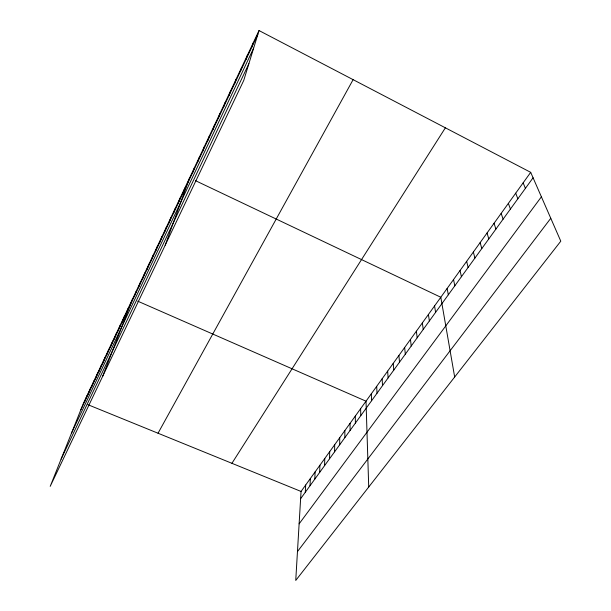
<?xml version="1.0" encoding="UTF-8"?>
<svg xmlns="http://www.w3.org/2000/svg" width="611" height="611" viewBox="0 0 611 611"><rect width="100%" height="100%" fill="white"/><g stroke="black" fill="none" stroke-linecap="round" stroke-linejoin="round"><path stroke-width="0.92" d="M344.856 437.644L344.856 430.579M339.685 444.785L339.739 437.69M334.576 451.827L334.691 444.709M329.543 458.785L329.696 451.644M324.563 465.651L324.777 458.487M319.652 472.433L319.912 465.246M314.802 479.131L315.108 471.921M310.014 485.737L310.365 478.512M305.286 492.267L305.683 485.019M530.699 172.348L301.055 491.45L295.739 580.45L560.791 241.185L530.699 172.348L259.026 30.55L83.585 402.924L50.209 486.348L243.751 80.431L259.026 30.55M251.9 47.039L253.16 43.007M246.057 59.427L247.386 55.265M240.314 71.609L241.704 67.317M234.662 83.592L236.121 79.178M229.102 95.377L230.622 90.848M223.634 106.978L225.207 102.335M218.249 118.389L219.884 113.638M212.949 129.624L214.644 124.759M207.74 140.675L209.481 135.718M202.608 151.559L204.402 146.503M197.552 162.274L199.4 157.119M192.58 172.821L194.474 167.574M165.184 245.21L189.616 177.877M182.857 193.443L184.835 188.02M178.107 203.516L180.13 198.017M173.425 213.445L175.487 207.862M168.812 223.221L170.92 217.569M164.267 232.86L166.413 227.132M159.792 242.353L161.968 236.556M155.377 251.717L157.592 245.843M151.032 260.935L153.277 255.008M146.739 270.031L149.023 264.036M142.516 278.99L144.83 272.934M134.237 296.541L136.62 290.37M138.346 287.827L140.698 281.717M102.617 376.437L132.595 298.909M122.017 322.463L124.476 316.139M126.072 313.863L128.509 307.585M118.015 330.948L120.504 324.571M110.179 347.567L112.714 341.098M114.066 339.319L116.579 332.896M102.549 363.736L105.138 357.183M106.337 355.709L108.903 349.194M95.133 379.462L97.768 372.832M98.822 371.648L101.426 365.057M87.915 394.775L90.581 388.077M91.497 387.175L94.147 380.508M84.371 402.282L87.06 395.546M80.881 409.691L257.834 34.437M71.487 433.161L253.641 48.139M61.085 459.159L248.876 63.704M158.035 433.23L353.112 79.659M231.928 463.306L445.373 127.814M300.62 498.713L533.075 177.778M299.115 523.856L541.392 196.818M297.465 551.58L550.778 218.287M87.885 404.673L301.055 491.45M137.696 301.147L366.012 401.183L368.723 487.028M195.558 180.703L440.806 297.259L454.668 377.018M523.146 182.849L525.407 188.364M515.707 193.183L517.853 198.789M508.375 203.364L510.422 209.054M501.165 213.392L503.097 219.166M494.055 223.267L495.888 229.117M487.051 232.997L488.785 238.924M480.154 242.582L481.789 248.578M473.357 252.03L474.9 258.094M466.659 261.34L468.11 267.473M460.052 270.513L461.412 276.714M453.545 279.555L454.821 285.818M447.13 288.468L448.321 294.792M434.566 305.928L435.597 312.358M428.418 314.474L429.365 320.958M422.354 322.898L423.224 329.436M416.374 331.208L417.176 337.799M410.47 339.411L411.203 346.04M404.65 347.499L405.307 354.174M398.907 355.48L399.502 362.193M393.24 363.346L393.767 370.106M387.649 371.114L388.115 377.919M382.135 378.782L382.532 385.617M376.689 386.351L377.025 393.224M371.32 393.812L371.595 400.724M360.62 408.675L360.78 415.656M355.297 416.076L355.403 423.079M350.042 423.377L350.095 430.411"/></g></svg>
